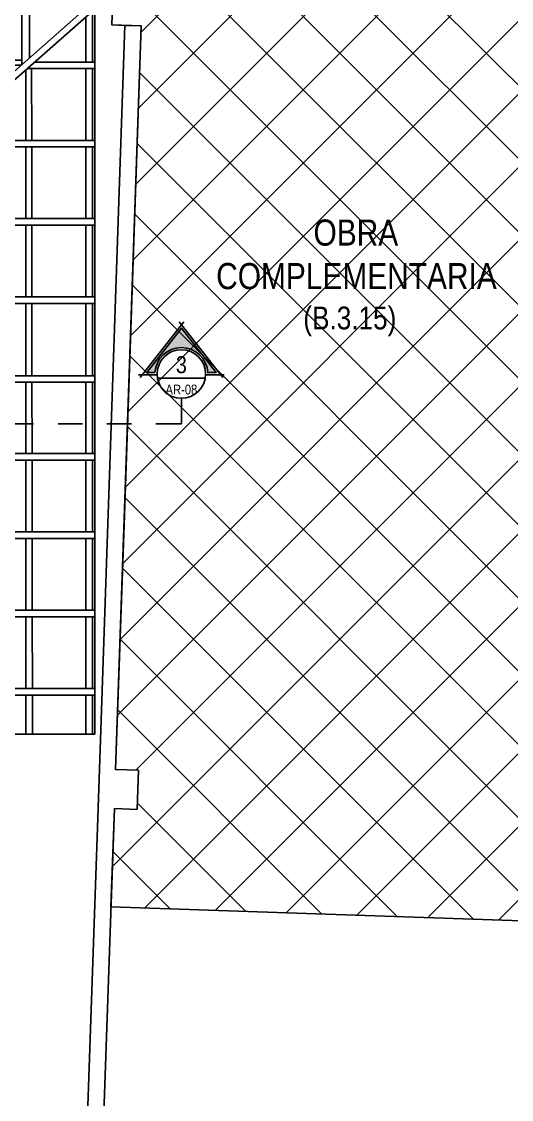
# Model space of a CAD drawing. Extents: x -28 to 149, y -33 to 76.
# Drawn here: x 61.35 to 68.86, y 13.15 to 29.67 of the extents above; entities that cross this region are included whole.
import ezdxf
from ezdxf.enums import TextEntityAlignment as Align

# ---------------------------------------------------------------- set-up
doc = ezdxf.new("R2010")
doc.units = 0
doc.linetypes.add('DASHDOT2', pattern=[12.7, 6.35, -3.175, 0, -3.175])
doc.linetypes.add('PHANTOM2', pattern=[1.25, 0.625, -0.125, 0.125, -0.125, 0.125, -0.125])
for name, color, linetype in [('arq-existente', 3, 'DASHDOT2'), ('arq-hatch', 252, 'Continuous'), ('arq-indicacion de corte', 5, 'PHANTOM2'), ('arq-proyección edificios anexos', 250, 'Continuous'), ('arq-techo', 1, 'Continuous')]:
    doc.layers.add(name, color=color, linetype=linetype)
doc.styles.add('dape 1', font='swissck.ttf', dxfattribs={"height": 4})
doc.styles.add('MADAY 2', font='ARIALN.TTF')

# ---------------------------------------------------------------- blocks, each defined once
blk = doc.blocks.new('OPSBNV SD')
for p, q in [((70.662, -54.861), (69.21, -55.271)), ((70.389, -57.72), (70.389, -54.938)), ((70.503, -57.72), (70.503, -54.906)), ((75.618, -55.043), (70.662, -54.861)), ((71.76, -57.72), (71.76, -54.901)), ((71.874, -57.72), (71.874, -54.905)), ((73.13, -57.161), (73.13, -54.952)), ((73.244, -57.06), (73.244, -54.956)), ((70.389, -55.076), (69.901, -55.076)), ((71.76, -55.076), (70.503, -55.076)), ((73.13, -55.076), (71.874, -55.076)), ((72.493, -57.72), (75.544, -55.04)), ((72.568, -57.787), (75.617, -55.109)), ((74.5, -55.076), (73.244, -55.076)), ((74.5, -55.957), (74.5, -55.002)), ((74.615, -55.857), (74.615, -55.006)), ((75.479, -55.076), (74.615, -55.076)), ((75.479, -55.038), (75.479, -55.097)), ((75.579, -55.142), (75.579, -55.92)), ((75.618, -66.22), (75.618, -55.043)), ((69.209, -57.72), (69.209, -55.271)), ((69.21, -55.271), (69.21, -57.72)), ((69.323, -57.72), (69.323, -55.239)), ((70.389, -55.163), (69.591, -55.163)), ((71.76, -55.163), (70.503, -55.163)), ((73.13, -55.163), (71.874, -55.163)), ((74.5, -55.163), (73.244, -55.163)), ((75.404, -55.163), (74.615, -55.163)), ((75.479, -55.23), (75.479, -55.92)), ((69.209, -55.892), (69.209, -55.892)), ((69.209, -55.969), (69.209, -55.969)), ((70.389, -55.892), (69.323, -55.892)), ((70.389, -55.969), (69.323, -55.969)), ((71.76, -55.892), (70.503, -55.892)), ((71.76, -55.969), (70.503, -55.969)), ((73.13, -55.892), (71.874, -55.892)), ((73.13, -55.969), (71.874, -55.969)), ((74.5, -55.892), (73.244, -55.892)), ((74.487, -55.969), (73.244, -55.969)), ((74.693, -55.92), (75.617, -55.92)), ((74.56, -56.038), (74.56, -57.12)), ((74.58, -56.02), (75.617, -56.02)), ((74.647, -56.02), (74.649, -57.12)), ((75.479, -56.02), (75.479, -57.12)), ((75.579, -56.02), (75.579, -57.12)), ((69.209, -56.686), (69.209, -56.686)), ((69.209, -56.774), (69.209, -56.774)), ((70.389, -56.686), (69.323, -56.686)), ((70.389, -56.774), (69.323, -56.774)), ((71.76, -56.686), (70.503, -56.686)), ((71.76, -56.774), (70.503, -56.774)), ((73.13, -56.686), (71.874, -56.686)), ((73.13, -56.774), (71.874, -56.774)), ((73.67, -56.686), (73.244, -56.686)), ((73.57, -56.774), (73.244, -56.774)), ((73.74, -56.758), (73.74, -57.12)), ((73.64, -56.846), (73.64, -57.12)), ((73.327, -57.12), (75.617, -57.12)), ((73.214, -57.22), (75.617, -57.22)), ((73.64, -57.22), (73.64, -58.32)), ((73.74, -57.22), (73.74, -58.32)), ((74.56, -57.22), (74.56, -58.32)), ((74.649, -57.22), (74.65, -58.32)), ((75.479, -57.22), (75.479, -58.32)), ((75.579, -57.22), (75.579, -58.32)), ((69.209, -57.491), (69.209, -57.491)), ((70.389, -57.491), (69.323, -57.491)), ((70.389, -57.579), (69.323, -57.579)), ((71.76, -57.491), (70.503, -57.491)), ((71.76, -57.579), (70.503, -57.579)), ((72.753, -57.491), (71.874, -57.491)), ((72.654, -57.579), (71.874, -57.579)), ((72.82, -57.566), (72.82, -58.32)), ((69.21, -57.72), (72.569, -57.72)), ((72.569, -57.72), (72.56, -66.22)), ((72.72, -57.654), (72.72, -58.32)), ((72.568, -58.32), (75.617, -58.32)), ((72.568, -58.42), (75.617, -58.42)), ((72.72, -58.42), (72.72, -59.52)), ((72.82, -58.42), (72.82, -59.52)), ((73.64, -58.42), (73.64, -59.52)), ((73.74, -58.42), (73.74, -59.52)), ((74.56, -58.42), (74.56, -59.52)), ((74.65, -58.42), (74.652, -59.52)), ((75.479, -58.42), (75.479, -59.52)), ((75.579, -58.42), (75.579, -59.52)), ((72.567, -59.52), (75.617, -59.52)), ((72.566, -59.62), (75.617, -59.62)), ((72.72, -59.62), (72.72, -60.727)), ((72.82, -59.62), (72.82, -60.727)), ((73.64, -59.62), (73.64, -60.727)), ((73.74, -59.62), (73.74, -60.727)), ((74.56, -59.62), (74.56, -60.727)), ((74.652, -59.62), (74.653, -60.727)), ((75.479, -59.62), (75.479, -60.727)), ((75.579, -59.62), (75.579, -60.727)), ((72.565, -60.727), (75.617, -60.727)), ((72.565, -60.827), (75.617, -60.827)), ((72.72, -60.827), (72.72, -61.92)), ((72.82, -60.827), (72.82, -61.92)), ((73.64, -60.827), (73.64, -61.92)), ((73.74, -60.827), (73.74, -61.92)), ((74.56, -60.827), (74.56, -61.92)), ((74.653, -60.827), (74.654, -61.92)), ((75.479, -60.827), (75.479, -61.92)), ((75.579, -60.827), (75.579, -61.92)), ((72.564, -61.92), (75.617, -61.92)), ((72.564, -62.02), (75.617, -62.02)), ((72.72, -62.02), (72.72, -63.12)), ((72.82, -62.02), (72.82, -63.12)), ((73.64, -62.02), (73.64, -63.12)), ((73.74, -62.02), (73.74, -63.12)), ((74.56, -62.02), (74.56, -63.12)), ((74.655, -62.02), (74.656, -63.12)), ((75.479, -62.02), (75.479, -63.12)), ((75.579, -62.02), (75.579, -63.12)), ((72.562, -63.12), (75.617, -63.12)), ((72.562, -63.22), (75.617, -63.22)), ((72.72, -63.22), (72.72, -64.32)), ((72.82, -63.22), (72.82, -64.32)), ((73.64, -63.22), (73.64, -64.32)), ((73.74, -63.22), (73.74, -64.32)), ((74.56, -63.22), (74.56, -64.32)), ((74.656, -63.22), (74.657, -64.32)), ((75.479, -63.22), (75.479, -64.32)), ((75.579, -63.22), (75.579, -64.32)), ((72.561, -64.32), (75.617, -64.32)), ((72.561, -64.42), (75.617, -64.42)), ((72.72, -64.42), (72.72, -65.52)), ((72.82, -64.42), (72.82, -65.52)), ((73.64, -64.42), (73.64, -65.52)), ((73.74, -64.42), (73.74, -65.52)), ((74.56, -64.42), (74.56, -65.52)), ((74.657, -64.42), (74.659, -65.52)), ((75.479, -64.42), (75.479, -65.52)), ((75.579, -64.42), (75.579, -65.52)), ((72.56, -65.52), (75.617, -65.52)), ((72.56, -65.62), (75.617, -65.62)), ((72.72, -65.62), (72.72, -66.22)), ((72.82, -65.62), (72.82, -66.22)), ((73.64, -65.62), (73.64, -66.22)), ((73.74, -65.62), (73.74, -66.22)), ((74.56, -65.62), (74.56, -66.22)), ((74.659, -65.62), (74.66, -66.22)), ((75.479, -65.62), (75.479, -66.22)), ((75.579, -65.62), (75.579, -66.22)), ((72.56, -66.22), (75.618, -66.22))]:
    blk.add_line(p, q)
blk = doc.blocks.new('*U208')
blk.add_hatch(color=253).paths.add_polyline_path([(0.405, 0.022), (0.532, 0.022), (0, 0.703), (-0.532, 0.022), (-0.405, 0.022, -0.947861)])
at = {"color": 2, "linetype": 'Continuous', "ltscale": 3}
for p, q in [((0.035, 0.801), (-0.634, -0.056)), ((-0.035, 0.801), (0.634, -0.056)), ((-0.372, -0.011), (-0.656, -0.011)), ((-0.366, -0.066), (0.366, -0.066)), ((0.372, -0.011), (0.656, -0.011))]:
    blk.add_line(p, q, dxfattribs=at)
at = {"ltscale": 3}
blk.add_line((0, -0.762), (0, -0.372), dxfattribs=at)
at = {"color": 2, "linetype": 'Continuous', "ltscale": 3}
blk.add_lwpolyline([(-0.405, 0.022), (-0.532, 0.022), (0, 0.703), (0.532, 0.022), (0.405, 0.022, 0.947861)], format="xyb", close=True, dxfattribs=at)
blk.add_circle((0, 0), 0.372, dxfattribs=at)
at = {"color": 3, "ltscale": 3, "style": 'MADAY 2'}
blk.add_attdef('CORTE', text='', height=0.263, dxfattribs=at).set_placement((0, 0.143), align=Align.MIDDLE)
at = {"color": 1, "ltscale": 3, "style": 'MADAY 2'}
blk.add_attdef('LAMINA', text='', height=0.15, dxfattribs=at).set_placement((0, -0.238), align=Align.MIDDLE)

msp = doc.modelspace()

# ---------------------------------------------------------------- hatches: boundary and pattern name
at = {"layer": 'arq-hatch'}
h = msp.add_hatch(dxfattribs=at)
h.set_pattern_fill('NET', color=256, scale=0.25, angle=45, style=0)
h.paths.add_polyline_path([(62.72, 16.105), (69.166, 15.884), (69.166, 16.585), (69.39, 16.585), (69.43, 17.727), (69.17, 17.736), (69.211, 18.936), (69.471, 18.927), (69.51, 20.076), (69.251, 20.085), (69.292, 21.284), (69.552, 21.275), (69.672, 24.773), (69.472, 24.78), (69.52, 26.179), (69.72, 26.172), (69.841, 29.686), (78.836, 29.411), (78.845, 29.661), (79.095, 29.653), (79.189, 32.401), (79.33, 35.048), (79.03, 35.058), (79.051, 35.658), (70.656, 35.946), (70.321, 35.857), (68.999, 35.903), (69.005, 36.053), (67.805, 36.094), (67.8, 35.944), (67.213, 35.965), (64.068, 35.076), (64.027, 35.22), (62.872, 34.894), (62.913, 34.749), (61.693, 34.404), (61.652, 34.549), (60.58, 34.246), (60.497, 34.222), (60.538, 34.078), (60.374, 34.032), (59.973, 35.572), (56.35, 34.549), (56.35, 33), (56, 33), (56, 29.834), (56.075, 29.699), (57.517, 30.109), (62.745, 29.93), (62.734, 29.619), (63.184, 29.604), (62.792, 18.21), (63.143, 18.21), (63.143, 17.598), (62.772, 17.611)])
h.paths.add_polyline_path([(74.71, 66.271), (74.179, 51.278), (76.001, 42.334), (78.998, 42.943), (77.327, 51.176), (77.858, 66.159)])

# ---------------------------------------------------------------- linework, layer by layer
msp.add_lwpolyline([(69.166, 15.885), (62.72, 16.107), (62.772, 17.611), (63.122, 17.599), (63.142, 18.198), (62.792, 18.21), (63.184, 29.604), (62.734, 29.619), (62.744, 29.919), (57.527, 30.109), (56, 29.678)], dxfattribs=at)
at = {"layer": 'arq-indicacion de corte', "ltscale": 3}
msp.add_line((-7.841, 23.508), (63.8, 23.508), dxfattribs=at)
at = {"layer": 'arq-proyección edificios anexos'}
for points in [[(62.1, 5.617), (62.335, 12.173), (62.512, 17.32), (62.553, 18.519), (62.697, 22.726), (62.934, 29.612), (62.734, 29.619), (62.744, 29.919), (57.492, 30.099)], [(62.36, 5.612), (62.566, 11.614), (62.916, 11.602), (62.936, 12.202), (62.586, 12.214), (62.772, 17.611), (63.122, 17.599), (63.142, 18.198), (62.792, 18.21), (62.926, 22.108), (63.184, 29.604), (62.934, 29.612)]]:
    msp.add_lwpolyline(points, dxfattribs=at)

# ---------------------------------------------------------------- block references
at = {"layer": 'arq-indicacion de corte', "ltscale": 3}
msp.add_blockref('*U208', (63.8, 24.27), dxfattribs=at).add_auto_attribs({'CORTE': '3', 'LAMINA': 'AR-08'})
at = {"layer": 'arq-techo', "color": 1, "linetype": 'Continuous'}
msp.add_blockref('OPSBNV SD', (-13.144, 84.97), dxfattribs=at)

# ---------------------------------------------------------------- texts
at = {"layer": 'arq-existente', "insert": (65.731, 24.848), "char_height": 0.4, "width": 1.39095, "attachment_point": 7, "style": 'dape 1'}
msp.add_mtext('\\pi0.094824;OBRA \\P\\pi-1.3973;COMPLEMENTARIA\\P\\pi-0.061345;{\\H0.875x;(B.3.15)}', dxfattribs=at)

doc.saveas('drawing.dxf')
